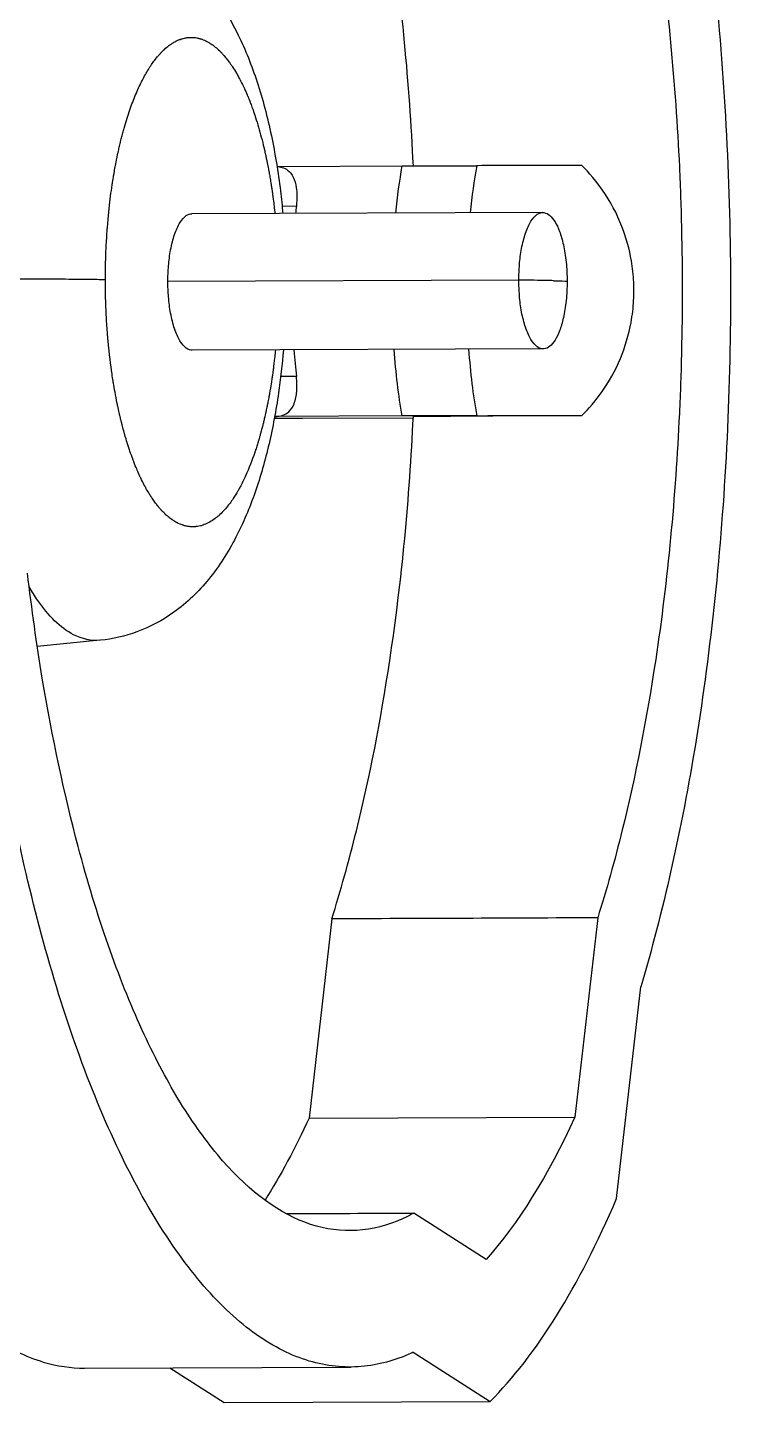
# Model space of a CAD drawing. Header units: millimetres. Extents: x 48717 to 75522, y 76128 to 88842.
# Drawn here: x 58659.5 to 58721.3, y 81033.2 to 81154.1 of the extents above; entities that cross this region are included whole.
import ezdxf

# ---------------------------------------------------------------- set-up
doc = ezdxf.new("R2010")
doc.units = ezdxf.units.MM
doc.layers.add('Top (Plan) View2-DV90-S1B-001a', color=140, linetype='Continuous')

# ---------------------------------------------------------------- blocks, each defined once
blk = doc.blocks.new('*U848')
at = {"layer": 'Top (Plan) View2-DV90-S1B-001a', "color": 0, "linetype": 'ByBlock', "lineweight": -2}
for p, q in [((58681.41, 81141.91), (58692.42, 81141.96)), ((58692.42, 81141.96), (58698.97, 81141.98)), ((58681.86, 81138.44), (58683.11, 81138.43)), ((58704.78, 81137.86), (58673.91, 81137.74)), ((58702.68, 81131.92), (58671.81, 81131.8)), ((58704.82, 81125.86), (58673.96, 81125.74)), ((58683.11, 81123.44), (58681.73, 81123.44)), ((58681.26, 81119.91), (58681.2, 81119.91)), ((58692.42, 81119.96), (58681.26, 81119.91)), ((58698.97, 81119.98), (58692.42, 81119.96)), ((58693.4, 81119.93), (58699.95, 81119.96)), ((58681.18, 81119.78), (58683.65, 81119.76)), ((58683.65, 81119.76), (58693.4, 81119.8)), ((58665.82, 81100.23), (58660.33, 81099.69)), ((58686.22, 81075.72), (58684.23, 81058.2)), ((58709.61, 81075.81), (58707.61, 81058.29)), ((58711.27, 81051.12), (58713.39, 81069.73)), ((58684.23, 81058.2), (58707.61, 81058.29)), ((58699.81, 81045.76), (58693.43, 81049.84)), ((58693.37, 81037.59), (58700.15, 81033.27)), ((58664.48, 81036.2), (58687.87, 81036.29)), ((58671.98, 81036.23), (58676.77, 81033.18)), ((58676.77, 81033.18), (58700.15, 81033.27))]:
    blk.add_line(p, q, dxfattribs=at)
at = {"layer": 'Top (Plan) View2-DV90-S1B-001a', "color": 0, "linetype": 'ByBlock', "lineweight": -2, "extrusion": (0, 0, -1)}
for centre, end_param in [((58695.65, 81091.67), -0.53559), ((58672.27, 81091.58), -0.724344)]:
    blk.add_ellipse(centre, major_axis=(-7.32, -51.66), ratio=0.396308, start_param=-0.925719, end_param=end_param, dxfattribs=at)
at = {"layer": 'Top (Plan) View2-DV90-S1B-001a', "color": 0, "linetype": 'ByBlock', "lineweight": -2}
for points, knots in [([(58713.38, 81192.49), (58713.41, 81192.38), (58713.45, 81192.26), (58714.4, 81188.99), (58715.27, 81185.59), (58716.88, 81178.36), (58717.61, 81174.54), (58718.9, 81166.5), (58719.45, 81162.3), (58720.36, 81153.64), (58720.7, 81149.17), (58721.17, 81140.1), (58721.29, 81135.5), (58721.29, 81126.3), (58721.17, 81121.71), (58720.71, 81112.66), (58720.36, 81108.21), (58719.46, 81099.6), (58718.9, 81095.43), (58717.62, 81087.46), (58716.88, 81083.67), (58715.25, 81076.39), (58714.35, 81072.93), (58713.39, 81069.73)], [-3.843407, -3.843407, -3.843407, -3.843407, -3.832315, -3.832315, -3.537522, -3.537522, -3.242728, -3.242728, -2.947935, -2.947935, -2.653141, -2.653141, -2.358348, -2.358348, -2.063554, -2.063554, -1.768761, -1.768761, -1.473967, -1.473967, -1.179174, -1.179174, -0.873245, -0.873245, -0.873245, -0.873245]), ([(58693.4, 81141.96), (58693.06, 81149.2), (58692.37, 81156.52), (58690.8, 81167.04), (58690.18, 81170.49), (58688.79, 81177.11), (58688.02, 81180.29), (58686.86, 81184.39), (58686.54, 81185.46), (58686.22, 81186.52)], [-3.449261, -3.449261, -3.449261, -3.449261, -2.469944, -2.469944, -1.975955, -1.975955, -1.481966, -1.481966, -1.300824, -1.300824, -1.300824, -1.300824]), ([(58709.6, 81186.61), (58709.93, 81185.56), (58710.24, 81184.48), (58711.4, 81180.38), (58712.17, 81177.2), (58713.56, 81170.58), (58714.18, 81167.13), (58715.76, 81156.55), (58716.45, 81149.16), (58716.88, 81140.03), (58716.94, 81138.21), (58717.06, 81132.79), (58717.06, 81129.24), (58716.94, 81123.82), (58716.88, 81122), (58716.62, 81116.54), (58716.37, 81112.88), (58715.67, 81105.64), (58715.24, 81102.05), (58713.92, 81093.3), (58712.93, 81088.24), (58711.11, 81080.85), (58710.38, 81078.26), (58709.61, 81075.81)], [1.300813, 1.300813, 1.300813, 1.300813, 1.481966, 1.481966, 1.975955, 1.975955, 2.469944, 2.469944, 3.457922, 3.457922, 3.704916, 3.704916, 4.198905, 4.198905, 4.445899, 4.445899, 4.939888, 4.939888, 5.433877, 5.433877, 6.17486, 6.17486, 6.602891, 6.602891, 6.602891, 6.602891]), ([(58665.64, 81163.18), (58666.66, 81163.09), (58667.69, 81162.87), (58669.65, 81162.2), (58670.58, 81161.75), (58672.35, 81160.65), (58673.18, 81159.98), (58674.73, 81158.49), (58675.45, 81157.64), (58676.81, 81155.71), (58677.44, 81154.62), (58678.64, 81152.17), (58679.18, 81150.79), (58680.15, 81147.84), (58680.57, 81146.26), (58681.24, 81143.05), (58681.51, 81141.42), (58681.79, 81139.1), (58681.86, 81138.44), (58681.92, 81137.77)], [0, 0, 0, 0, 3.566279, 3.566279, 7.198581, 7.198581, 11.04089, 11.04089, 15.196704, 15.196704, 19.929265, 19.929265, 25.28392, 25.28392, 30.791446, 30.791446, 35.99241, 35.99241, 38.038199, 38.038199, 38.038199, 38.038199]), ([(58666.32, 81131.94), (58666.32, 81132.33), (58666.32, 81132.91), (58666.34, 81133.59), (58666.35, 81133.93), (58666.35, 81134.1), (58666.36, 81134.19), (58666.36, 81134.24), (58666.36, 81134.26), (58666.36, 81134.26), (58666.36, 81134.31), (58666.37, 81134.52), (58666.4, 81135.1), (58666.41, 81135.33), (58666.44, 81135.74), (58666.44, 81135.89), (58666.46, 81136.12), (58666.47, 81136.24), (58666.48, 81136.39), (58666.49, 81136.47), (58666.49, 81136.5), (58666.49, 81136.52), (58666.49, 81136.53), (58666.49, 81136.54), (58666.57, 81137.51), (58666.66, 81138.34), (58666.79, 81139.4), (58666.83, 81139.73), (58666.9, 81140.17), (58666.92, 81140.31), (58666.95, 81140.51), (58666.96, 81140.61), (58666.98, 81140.72), (58666.99, 81140.77), (58666.99, 81140.8), (58666.99, 81140.81), (58667, 81140.82), (58667, 81140.82), (58667.02, 81140.96), (58667.06, 81141.19), (58667.16, 81141.8), (58667.23, 81142.18), (58667.35, 81142.74), (58667.37, 81142.86), (58667.4, 81143), (58667.41, 81143.01), (58667.41, 81143.04), (58667.41, 81143.05), (58667.42, 81143.08), (58667.43, 81143.15), (58667.49, 81143.38), (58667.53, 81143.57), (58667.58, 81143.78), (58667.6, 81143.89), (58667.63, 81143.99), (58667.64, 81144.03), (58667.64, 81144.05), (58667.65, 81144.08), (58667.69, 81144.24), (58667.76, 81144.54), (58667.84, 81144.82), (58667.92, 81145.11), (58667.96, 81145.24), (58668.07, 81145.64), (58668.15, 81145.9), (58668.39, 81146.66), (58668.55, 81147.13), (58668.89, 81148.02), (58669.06, 81148.43), (58669.41, 81149.2), (58669.59, 81149.55), (58669.94, 81150.19), (58670.12, 81150.49), (58670.49, 81151.05), (58670.68, 81151.3), (58670.93, 81151.61), (58671.01, 81151.7), (58671.1, 81151.8), (58671.15, 81151.85), (58671.17, 81151.88), (58671.19, 81151.89), (58671.19, 81151.9), (58671.21, 81151.92), (58671.25, 81151.96), (58671.33, 81152.04), (58671.36, 81152.07), (58671.41, 81152.12), (58671.44, 81152.15), (58671.47, 81152.18), (58671.49, 81152.19), (58671.5, 81152.2), (58671.5, 81152.21), (58671.66, 81152.35), (58671.79, 81152.46), (58671.96, 81152.58), (58672.01, 81152.62), (58672.08, 81152.67), (58672.11, 81152.69), (58672.15, 81152.72), (58672.16, 81152.73), (58672.17, 81152.73), (58672.18, 81152.73), (58672.18, 81152.73), (58672.18, 81152.74), (58672.23, 81152.77), (58672.31, 81152.82), (58672.48, 81152.91), (58672.55, 81152.95), (58672.67, 81153), (58672.71, 81153.02), (58672.77, 81153.05), (58672.81, 81153.06), (58672.85, 81153.08), (58672.87, 81153.09), (58672.88, 81153.09), (58672.89, 81153.09), (58672.89, 81153.09), (58672.89, 81153.09), (58673.01, 81153.14), (58673.2, 81153.19), (58673.42, 81153.23), (58673.53, 81153.25), (58673.59, 81153.26), (58673.62, 81153.26), (58673.64, 81153.26), (58673.64, 81153.26), (58673.67, 81153.26), (58673.78, 81153.28), (58674.01, 81153.26), (58674.04, 81153.26), (58674.07, 81153.26), (58674.07, 81153.26), (58674.08, 81153.26), (58674.08, 81153.26), (58674.09, 81153.26), (58674.11, 81153.26), (58674.16, 81153.25), (58674.21, 81153.25), (58674.32, 81153.23), (58674.39, 81153.22), (58674.47, 81153.2), (58674.49, 81153.19), (58674.52, 81153.19), (58674.52, 81153.19), (58674.52, 81153.19), (58674.52, 81153.19), (58674.53, 81153.19), (58674.53, 81153.18), (58674.55, 81153.18), (58674.59, 81153.17), (58674.63, 81153.16), (58674.75, 81153.12), (58674.85, 81153.09), (58675.09, 81152.99), (58675.22, 81152.93), (58675.35, 81152.85), (58675.38, 81152.83), (58675.41, 81152.82), (58675.42, 81152.82), (58675.42, 81152.81), (58675.42, 81152.81), (58675.42, 81152.81), (58675.43, 81152.81), (58675.45, 81152.79), (58675.51, 81152.76), (58675.69, 81152.65), (58675.98, 81152.43), (58676.31, 81152.14), (58676.53, 81151.91), (58676.66, 81151.77), (58676.72, 81151.7), (58676.75, 81151.66), (58676.75, 81151.66), (58676.76, 81151.66), (58676.82, 81151.58), (58677.01, 81151.35), (58677.09, 81151.25), (58677.23, 81151.06), (58677.28, 81150.99), (58677.36, 81150.88), (58677.4, 81150.82), (58677.45, 81150.74), (58677.48, 81150.7), (58677.49, 81150.68), (58677.5, 81150.67), (58677.5, 81150.67), (58677.5, 81150.67), (58677.61, 81150.5), (58677.72, 81150.33), (58677.89, 81150.02), (58677.96, 81149.92), (58678.05, 81149.75), (58678.09, 81149.66), (58678.15, 81149.55), (58678.18, 81149.5), (58678.19, 81149.48), (58678.2, 81149.46), (58678.2, 81149.45), (58678.32, 81149.23), (58678.43, 81149), (58678.59, 81148.65), (58678.65, 81148.53), (58678.73, 81148.34), (58678.77, 81148.25), (58678.81, 81148.14), (58678.84, 81148.08), (58678.85, 81148.05), (58678.86, 81148.03), (58678.86, 81148.03), (58678.91, 81147.91), (58678.99, 81147.72), (58679.14, 81147.33), (58679.19, 81147.18), (58679.28, 81146.92), (58679.32, 81146.83), (58679.37, 81146.69), (58679.39, 81146.61), (58679.42, 81146.52), (58679.44, 81146.48), (58679.44, 81146.46), (58679.45, 81146.45), (58679.45, 81146.44), (58679.45, 81146.43), (58679.64, 81145.88), (58679.81, 81145.3), (58680.05, 81144.4), (58680.13, 81144.1), (58680.22, 81143.73), (58680.23, 81143.68), (58680.25, 81143.61), (58680.25, 81143.61), (58680.25, 81143.61), (58680.25, 81143.6), (58680.26, 81143.57), (58680.27, 81143.52), (58680.31, 81143.37), (58680.34, 81143.22), (58680.4, 81142.94), (58680.43, 81142.83), (58680.46, 81142.65), (58680.48, 81142.59), (58680.5, 81142.46), (58680.51, 81142.42), (58680.56, 81142.17), (58680.6, 81141.99), (58680.66, 81141.67), (58680.68, 81141.53), (58680.71, 81141.4), (58680.71, 81141.38), (58680.72, 81141.36), (58680.72, 81141.34), (58680.72, 81141.33), (58680.73, 81141.28), (58680.75, 81141.16), (58680.8, 81140.88), (58680.86, 81140.54), (58680.9, 81140.29), (58680.91, 81140.19), (58680.91, 81140.19), (58680.91, 81140.18), (58680.91, 81140.17), (58680.92, 81140.15), (58680.93, 81140.06), (58680.95, 81139.94), (58680.99, 81139.66), (58681.01, 81139.55), (58681.03, 81139.37), (58681.04, 81139.28), (58681.06, 81139.15), (58681.07, 81139.09), (58681.07, 81139.06), (58681.08, 81139.04), (58681.08, 81139.03), (58681.08, 81139.03), (58681.13, 81138.61), (58681.18, 81138.19), (58681.23, 81137.77)], [0.5000009, 0.5000009, 0.5000009, 0.5000009, 0.5078134, 0.5117197, 0.5136728, 0.5146493, 0.5151376, 0.5155954, 0.5155954, 0.5156259, 0.5156259, 0.5234384, 0.5234384, 0.5273446, 0.5273446, 0.5292978, 0.5292978, 0.5302743, 0.5307626, 0.5310067, 0.5311288, 0.5311898, 0.5311898, 0.5312509, 0.5312509, 0.5468758, 0.5468758, 0.5546883, 0.5546883, 0.5585946, 0.5585946, 0.5605477, 0.5615243, 0.5620125, 0.5622567, 0.5623787, 0.5623787, 0.5625008, 0.5625008, 0.5703133, 0.5703133, 0.5781258, 0.5781258, 0.5800789, 0.5800789, 0.580323, 0.580323, 0.5805672, 0.5805672, 0.5810555, 0.582032, 0.5859383, 0.5859383, 0.5878914, 0.588868, 0.588868, 0.5893562, 0.5893562, 0.5898445, 0.5937508, 0.597657, 0.597657, 0.6015632, 0.6015632, 0.6093757, 0.6093757, 0.6250007, 0.6250007, 0.6406257, 0.6406257, 0.6562506, 0.6562506, 0.6718756, 0.6718756, 0.6875006, 0.6875006, 0.6914068, 0.6933599, 0.6943365, 0.695252, 0.695252, 0.6953131, 0.6953131, 0.6992193, 0.6992193, 0.7011724, 0.7011724, 0.702149, 0.7026373, 0.7028814, 0.7028814, 0.7031256, 0.7031256, 0.710938, 0.710938, 0.7148443, 0.7148443, 0.7167974, 0.717774, 0.7182622, 0.7185064, 0.7186285, 0.7186285, 0.7187505, 0.7187505, 0.726563, 0.726563, 0.7304693, 0.7304693, 0.7324224, 0.7324224, 0.7333989, 0.7338872, 0.7341314, 0.7342534, 0.7343145, 0.7343145, 0.7343755, 0.7343755, 0.742188, 0.7460942, 0.7480473, 0.7490239, 0.7499394, 0.7499394, 0.7500005, 0.7500005, 0.757813, 0.757813, 0.7587895, 0.7587895, 0.7589116, 0.7589116, 0.7590337, 0.7590337, 0.7592778, 0.7597661, 0.7617192, 0.7617192, 0.7656254, 0.7656254, 0.7675786, 0.7675786, 0.7678227, 0.7678227, 0.7678837, 0.7678837, 0.7679448, 0.7680668, 0.7685551, 0.7695317, 0.7695317, 0.7734379, 0.7734379, 0.7812504, 0.7812504, 0.7851566, 0.7851566, 0.7856449, 0.785706, 0.785706, 0.785767, 0.785767, 0.7861332, 0.7871098, 0.7890629, 0.7968754, 0.8046879, 0.8085941, 0.8105472, 0.8124698, 0.8124698, 0.8125003, 0.8125003, 0.8203128, 0.8203128, 0.8242191, 0.8242191, 0.8261722, 0.8261722, 0.8271488, 0.827637, 0.8278812, 0.8280032, 0.8280948, 0.8280948, 0.8281253, 0.8281253, 0.8359378, 0.8359378, 0.839844, 0.839844, 0.8417972, 0.8427737, 0.843262, 0.8435062, 0.8435062, 0.8437503, 0.8437503, 0.8515628, 0.8515628, 0.855469, 0.855469, 0.8574221, 0.8583987, 0.858887, 0.8593142, 0.8593142, 0.8593753, 0.8593753, 0.8671877, 0.8671877, 0.871094, 0.871094, 0.8730471, 0.8730471, 0.8740237, 0.874512, 0.8747561, 0.8748782, 0.8749392, 0.8749392, 0.8750002, 0.8750002, 0.8906252, 0.8906252, 0.8984377, 0.8984377, 0.8999025, 0.8999025, 0.9000246, 0.9000246, 0.9001467, 0.9003908, 0.9023439, 0.9023439, 0.9062502, 0.9062502, 0.9082033, 0.9082033, 0.9091799, 0.9091799, 0.9101564, 0.9101564, 0.9140627, 0.9140627, 0.9179689, 0.9179689, 0.9184572, 0.9187013, 0.9187013, 0.9189455, 0.9189455, 0.919922, 0.9218751, 0.9257814, 0.9281007, 0.9281007, 0.9282228, 0.9282228, 0.9287111, 0.9296876, 0.9296876, 0.9335939, 0.9335939, 0.935547, 0.935547, 0.9365236, 0.9370118, 0.937256, 0.937378, 0.9374696, 0.9374696, 0.9375001, 0.9375001, 0.9476414, 0.9476414, 0.9476414, 0.9476414]), ([(58681.41, 81141.91), (58681.57, 81141.9), (58681.72, 81141.87), (58682.04, 81141.77), (58682.2, 81141.69), (58682.55, 81141.43), (58682.71, 81141.22), (58682.97, 81140.7), (58683.06, 81140.37), (58683.16, 81139.65), (58683.18, 81139.11), (58683.11, 81138.43)], [0.015583, 0.015583, 0.015583, 0.015583, 0.0668671, 0.0668671, 0.1294366, 0.1294366, 0.2230373, 0.2230373, 0.3358807, 0.3358807, 0.469553, 0.469553, 0.469553, 0.469553]), ([(58708.21, 81141.99), (58706.44, 81141.99), (58704.83, 81141.99), (58701.6, 81141.99), (58700.09, 81141.99), (58698.97, 81141.98)], [-0.6264189, -0.6264189, -0.6264189, -0.6264189, -0.3589308, -0.3589308, 0, 0, 0, 0]), ([(58708.21, 81119.99), (58708.48, 81120.25), (58709.18, 81120.94), (58710.61, 81122.95), (58711.17, 81123.96), (58712.03, 81126.04), (58712.34, 81127.11), (58712.66, 81128.83), (58712.74, 81129.47), (58712.8, 81130.66), (58712.81, 81131.19), (58712.75, 81132.36), (58712.68, 81132.99), (58712.4, 81134.64), (58712.12, 81135.65), (58711.3, 81137.76), (58710.73, 81138.84), (58709.24, 81140.99), (58708.49, 81141.71), (58708.21, 81141.99)], [0.0000306, 0.0000306, 0.0000306, 0.0000306, 0.113944, 0.113944, 0.2126323, 0.2126323, 0.3072869, 0.3072869, 0.3626238, 0.3626238, 0.4086978, 0.4086978, 0.4625818, 0.4625818, 0.5520161, 0.5520161, 0.6564547, 0.6564547, 0.7774575, 0.7774575, 0.7774575, 0.7774575]), ([(58671.81, 81131.8), (58671.81, 81132.24), (58671.83, 81132.69), (58671.91, 81133.63), (58671.97, 81134.12), (58672.14, 81135.06), (58672.26, 81135.51), (58672.53, 81136.32), (58672.69, 81136.68), (58673.05, 81137.25), (58673.24, 81137.46), (58673.59, 81137.69), (58673.75, 81137.74), (58673.91, 81137.74)], [0, 0, 0, 0, 0.0666173, 0.0666173, 0.1332347, 0.1332347, 0.199852, 0.199852, 0.2664694, 0.2664694, 0.3330867, 0.3330867, 0.3875079, 0.3875079, 0.3875079, 0.3875079]), ([(58666.32, 81131.94), (58665.92, 81131.95), (58665.31, 81131.96), (58664.49, 81131.97), (58664.08, 81131.98), (58663.61, 81131.98), (58663.1, 81131.98), (58662.34, 81131.99), (58661.48, 81131.99), (58660.58, 81132), (58659.68, 81132), (58658.73, 81132), (58657.8, 81132), (58656.74, 81132.01), (58655.71, 81132), (58654.77, 81132)], [0.0001055, 0.0001055, 0.0001055, 0.0001055, 0.25, 0.25, 0.25, 0.375, 0.375, 0.375, 0.5625, 0.5625, 0.5625, 0.75, 0.75, 0.75, 0.9612419, 0.9612419, 0.9612419, 0.9612419]), ([(58681.27, 81125.77), (58681.25, 81125.55), (58681.23, 81125.36), (58681.21, 81125.18), (58681.16, 81124.69), (58681.11, 81124.36), (58681.09, 81124.17), (58681.09, 81124.15), (58681.09, 81124.14), (58681.08, 81124.12), (58681.08, 81124.11), (58681.08, 81124.1), (58681.08, 81124.1), (58681.08, 81124.09), (58681.08, 81124.09), (58681.08, 81124.09), (58681.08, 81124.09), (58681.08, 81124.08), (58681.08, 81124.08), (58681.08, 81124.08), (58681.08, 81124.08), (58681.08, 81124.08), (58681.08, 81124.08), (58681.08, 81124.08), (58681.08, 81124.08), (58681.08, 81124.08), (58681.08, 81124.08), (58681.08, 81124.08), (58681.08, 81124.07), (58681.07, 81124.03), (58681.07, 81124.01), (58681.06, 81123.96), (58681.06, 81123.92), (58681.05, 81123.88), (58681.02, 81123.67), (58681, 81123.52), (58680.99, 81123.43), (58680.98, 81123.38), (58680.98, 81123.35), (58680.98, 81123.34), (58680.98, 81123.34), (58680.98, 81123.34), (58680.97, 81123.33), (58680.97, 81123.32), (58680.97, 81123.32), (58680.97, 81123.31), (58680.97, 81123.29), (58680.97, 81123.28), (58680.96, 81123.26), (58680.94, 81123.06), (58680.87, 81122.62), (58680.75, 81121.94), (58680.75, 81121.93), (58680.74, 81121.91), (58680.74, 81121.89), (58680.74, 81121.88), (58680.74, 81121.88), (58680.74, 81121.87), (58680.74, 81121.87), (58680.74, 81121.86), (58680.73, 81121.86), (58680.73, 81121.84), (58680.73, 81121.82), (58680.72, 81121.8), (58680.72, 81121.77), (58680.71, 81121.73), (58680.71, 81121.7), (58680.7, 81121.69), (58680.7, 81121.69), (58680.7, 81121.68), (58680.67, 81121.52), (58680.64, 81121.37), (58680.61, 81121.21), (58680.6, 81121.17), (58680.6, 81121.12), (58680.59, 81121.08), (58680.57, 81120.97), (58680.54, 81120.85), (58680.52, 81120.74), (58680.5, 81120.66), (58680.49, 81120.58), (58680.47, 81120.51), (58680.46, 81120.47), (58680.45, 81120.43), (58680.45, 81120.39), (58680.44, 81120.35), (58680.43, 81120.32), (58680.42, 81120.28), (58680.42, 81120.27), (58680.42, 81120.27), (58680.42, 81120.26), (58680.4, 81120.17), (58680.36, 81119.99), (58680.29, 81119.7), (58680.28, 81119.65), (58680.26, 81119.59), (58680.25, 81119.54), (58680.24, 81119.51), (58680.24, 81119.48), (58680.23, 81119.45), (58680.23, 81119.43), (58680.22, 81119.42), (58680.22, 81119.4), (58680.22, 81119.39), (58680.21, 81119.39), (58680.21, 81119.38), (58680.21, 81119.38), (58680.21, 81119.37), (58680.21, 81119.37), (58680.21, 81119.36), (58680.21, 81119.36), (58680.21, 81119.36), (58680.18, 81119.25), (58680.16, 81119.15), (58680.13, 81119.06), (58680.13, 81119.05), (58680.13, 81119.05), (58680.13, 81119.05), (58680.11, 81118.99), (58680.1, 81118.93), (58680.08, 81118.87), (58680.06, 81118.8), (58680.05, 81118.73), (58680.03, 81118.66), (58680.02, 81118.62), (58680.01, 81118.59), (58680, 81118.56), (58680, 81118.54), (58679.99, 81118.52), (58679.99, 81118.51), (58679.98, 81118.5), (58679.98, 81118.49), (58679.98, 81118.48), (58679.98, 81118.48), (58679.98, 81118.47), (58679.98, 81118.47), (58679.97, 81118.46), (58679.97, 81118.46), (58679.97, 81118.46), (58679.97, 81118.45), (58679.96, 81118.41), (58679.94, 81118.34), (58679.91, 81118.23), (58679.86, 81118.04), (58679.78, 81117.78), (58679.77, 81117.75), (58679.76, 81117.72), (58679.75, 81117.69), (58679.75, 81117.67), (58679.74, 81117.66), (58679.74, 81117.64), (58679.74, 81117.63), (58679.73, 81117.63), (58679.73, 81117.62), (58679.73, 81117.61), (58679.73, 81117.61), (58679.73, 81117.61), (58679.73, 81117.6), (58679.72, 81117.59), (58679.72, 81117.59), (58679.68, 81117.46), (58679.64, 81117.33), (58679.6, 81117.19), (58679.58, 81117.12), (58679.55, 81117.05), (58679.53, 81116.98), (58679.52, 81116.94), (58679.5, 81116.9), (58679.49, 81116.87), (58679.49, 81116.85), (58679.48, 81116.83), (58679.47, 81116.81), (58679.47, 81116.8), (58679.47, 81116.79), (58679.46, 81116.78), (58679.46, 81116.77), (58679.46, 81116.76), (58679.45, 81116.76), (58679.21, 81116.05), (58678.95, 81115.36), (58678.65, 81114.71), (58678.51, 81114.41), (58678.37, 81114.11), (58678.22, 81113.82), (58678.16, 81113.71), (58678.1, 81113.6), (58678.04, 81113.49), (58678.03, 81113.48), (58678.02, 81113.47), (58678.02, 81113.45), (58678.01, 81113.45), (58678.01, 81113.44), (58678, 81113.43), (58678, 81113.42), (58677.99, 81113.41), (58677.99, 81113.4), (58677.97, 81113.37), (58677.95, 81113.34), (58677.93, 81113.31), (58677.89, 81113.24), (58677.86, 81113.18), (58677.82, 81113.12), (58677.57, 81112.71), (58677.37, 81112.43), (58677.22, 81112.22), (58677.19, 81112.2), (58677.17, 81112.17), (58677.15, 81112.14), (58677.05, 81112.01), (58676.92, 81111.85), (58676.76, 81111.67), (58676.65, 81111.55), (58676.53, 81111.43), (58676.39, 81111.3), (58676.37, 81111.28), (58676.35, 81111.26), (58676.33, 81111.24), (58676.33, 81111.24), (58676.32, 81111.23), (58676.32, 81111.23), (58676.32, 81111.23), (58676.32, 81111.23), (58676.31, 81111.22), (58676.31, 81111.22), (58676.31, 81111.22), (58676.3, 81111.21), (58676.29, 81111.21), (58676.28, 81111.2), (58676.28, 81111.19), (58676.24, 81111.16), (58676.21, 81111.13), (58676.18, 81111.11), (58676.11, 81111.05), (58676.04, 81111), (58675.98, 81110.95), (58675.65, 81110.7), (58675.32, 81110.51), (58675, 81110.4), (58674.94, 81110.37), (58674.87, 81110.35), (58674.81, 81110.33), (58674.76, 81110.32), (58674.72, 81110.3), (58674.67, 81110.29), (58674.67, 81110.29), (58674.67, 81110.29), (58674.67, 81110.29), (58674.58, 81110.27), (58674.5, 81110.25), (58674.41, 81110.24), (58674.38, 81110.24), (58674.34, 81110.23), (58674.3, 81110.23), (58674.3, 81110.23), (58674.3, 81110.23), (58674.3, 81110.23), (58674.3, 81110.23), (58674.3, 81110.23), (58674.3, 81110.23), (58674.3, 81110.23), (58674.3, 81110.23), (58674.29, 81110.23), (58674.29, 81110.23), (58674.28, 81110.23), (58674.27, 81110.22), (58674.22, 81110.22), (58674.13, 81110.21), (58673.98, 81110.21), (58673.98, 81110.21), (58673.98, 81110.21), (58673.97, 81110.21), (58673.97, 81110.21), (58673.97, 81110.21), (58673.96, 81110.21), (58673.96, 81110.21), (58673.95, 81110.21), (58673.95, 81110.21), (58673.94, 81110.21), (58673.93, 81110.21), (58673.92, 81110.21), (58673.92, 81110.21), (58673.92, 81110.21), (58673.92, 81110.21), (58673.88, 81110.21), (58673.85, 81110.22), (58673.81, 81110.22), (58673.78, 81110.22), (58673.75, 81110.22), (58673.72, 81110.23), (58673.71, 81110.23), (58673.69, 81110.23), (58673.68, 81110.23), (58673.67, 81110.23), (58673.67, 81110.23), (58673.66, 81110.23), (58673.66, 81110.23), (58673.66, 81110.23), (58673.65, 81110.23), (58673.65, 81110.23), (58673.65, 81110.23), (58673.65, 81110.23), (58673.65, 81110.23), (58673.64, 81110.23), (58673.64, 81110.24), (58673.54, 81110.25), (58673.43, 81110.27), (58673.33, 81110.3), (58673.31, 81110.3), (58673.29, 81110.31), (58673.27, 81110.31), (58673.23, 81110.32), (58673.2, 81110.33), (58673.17, 81110.34), (58673.16, 81110.34), (58673.15, 81110.35), (58673.14, 81110.35), (58673.14, 81110.35), (58673.14, 81110.35), (58673.14, 81110.35), (58673.14, 81110.35), (58673.14, 81110.35), (58673.14, 81110.35), (58673.13, 81110.35), (58673.13, 81110.36), (58673.12, 81110.36), (58673.06, 81110.38), (58672.94, 81110.42), (58672.75, 81110.5), (58672.74, 81110.51), (58672.72, 81110.52), (58672.7, 81110.53), (58672.69, 81110.53), (58672.69, 81110.54), (58672.68, 81110.54), (58672.67, 81110.54), (58672.67, 81110.55), (58672.66, 81110.55), (58672.66, 81110.55), (58672.66, 81110.55), (58672.65, 81110.55), (58672.65, 81110.55), (58672.65, 81110.56), (58672.65, 81110.56), (58672.64, 81110.56), (58672.63, 81110.57), (58672.62, 81110.57), (58672.58, 81110.59), (58672.55, 81110.61), (58672.52, 81110.63), (58672.45, 81110.66), (58672.39, 81110.7), (58672.33, 81110.73), (58672.31, 81110.75), (58672.28, 81110.77), (58672.25, 81110.79), (58672.24, 81110.79), (58672.23, 81110.8), (58672.22, 81110.81), (58672.21, 81110.82), (58672.21, 81110.82), (58672.2, 81110.82), (58672.2, 81110.83), (58672.19, 81110.83), (58672.19, 81110.83), (58672.19, 81110.83), (58672.19, 81110.83), (58672.19, 81110.83), (58672.19, 81110.83), (58672.19, 81110.83), (58672.18, 81110.84), (58672.17, 81110.84), (58672.16, 81110.85), (58672.15, 81110.86), (58672.04, 81110.94), (58671.94, 81111.02), (58671.84, 81111.1), (58671.81, 81111.12), (58671.78, 81111.15), (58671.76, 81111.17), (58671.75, 81111.17), (58671.74, 81111.18), (58671.74, 81111.19), (58671.74, 81111.19), (58671.73, 81111.19), (58671.73, 81111.19), (58671.73, 81111.19), (58671.73, 81111.2), (58671.72, 81111.2), (58671.72, 81111.2), (58671.72, 81111.2), (58671.71, 81111.21), (58671.71, 81111.21), (58671.71, 81111.21), (58671.71, 81111.21), (58671.69, 81111.23), (58671.66, 81111.25), (58671.64, 81111.27), (58671.48, 81111.42), (58671.38, 81111.53), (58671.32, 81111.59), (58671.31, 81111.59), (58671.31, 81111.6), (58671.3, 81111.61), (58671.3, 81111.61), (58671.3, 81111.61), (58671.3, 81111.61), (58671.3, 81111.61), (58671.29, 81111.62), (58671.29, 81111.62), (58671.28, 81111.63), (58671.28, 81111.63), (58671.27, 81111.64), (58671.24, 81111.67), (58671.22, 81111.7), (58671.19, 81111.73), (58671.14, 81111.79), (58671.09, 81111.85), (58671.04, 81111.91), (58671.03, 81111.92), (58671.02, 81111.93), (58671.01, 81111.93), (58671, 81111.96), (58670.98, 81111.98), (58670.96, 81112), (58670.95, 81112.02), (58670.94, 81112.03), (58670.92, 81112.05), (58670.91, 81112.06), (58670.9, 81112.08), (58670.89, 81112.09), (58670.88, 81112.1), (58670.88, 81112.1), (58670.88, 81112.1), (58670.84, 81112.15), (58670.68, 81112.34), (58670.43, 81112.72), (58670.42, 81112.73), (58670.42, 81112.73), (58670.42, 81112.73), (58670.4, 81112.76), (58670.39, 81112.78), (58670.37, 81112.81), (58670.36, 81112.83), (58670.35, 81112.84), (58670.34, 81112.86), (58670.33, 81112.86), (58670.33, 81112.87), (58670.32, 81112.88), (58670.32, 81112.88), (58670.32, 81112.89), (58670.32, 81112.89), (58670.31, 81112.9), (58670.31, 81112.9), (58670.31, 81112.9), (58670.31, 81112.91), (58670.31, 81112.91), (58670.3, 81112.91), (58670.25, 81112.99), (58670.19, 81113.08), (58670.13, 81113.2), (58670.05, 81113.31), (58669.97, 81113.45), (58669.88, 81113.62), (58669.87, 81113.64), (58669.86, 81113.65), (58669.86, 81113.67), (58669.84, 81113.69), (58669.83, 81113.72), (58669.81, 81113.74), (58669.81, 81113.76), (58669.8, 81113.77), (58669.79, 81113.78), (58669.79, 81113.79), (58669.78, 81113.8), (58669.78, 81113.81), (58669.78, 81113.81), (58669.77, 81113.82), (58669.77, 81113.83), (58669.64, 81114.07), (58669.52, 81114.3), (58669.42, 81114.53), (58669.4, 81114.57), (58669.38, 81114.61), (58669.36, 81114.65), (58669.34, 81114.7), (58669.32, 81114.74), (58669.3, 81114.78), (58669.29, 81114.8), (58669.28, 81114.83), (58669.27, 81114.85), (58669.26, 81114.86), (58669.26, 81114.87), (58669.25, 81114.88), (58669.25, 81114.88), (58669.25, 81114.89), (58669.25, 81114.9), (58669.25, 81114.9), (58669.24, 81114.9), (58669.24, 81114.9), (58669.24, 81114.91), (58669.24, 81114.91), (58669.24, 81114.91), (58669.16, 81115.1), (58669.01, 81115.42), (58668.81, 81115.94), (58668.81, 81115.94), (58668.81, 81115.95), (58668.81, 81115.95), (58668.8, 81115.98), (58668.78, 81116.02), (58668.77, 81116.06), (58668.76, 81116.08), (58668.75, 81116.1), (58668.75, 81116.12), (58668.74, 81116.13), (58668.74, 81116.14), (58668.73, 81116.15), (58668.73, 81116.15), (58668.73, 81116.16), (58668.73, 81116.16), (58668.73, 81116.16), (58668.73, 81116.17), (58668.73, 81116.17), (58668.73, 81116.17), (58668.72, 81116.18), (58668.72, 81116.18), (58668.64, 81116.4), (58668.56, 81116.64), (58668.47, 81116.88), (58668.43, 81117), (58668.39, 81117.12), (58668.35, 81117.25), (58668.33, 81117.31), (58668.31, 81117.37), (58668.29, 81117.43), (58668.29, 81117.44), (58668.29, 81117.44), (58668.29, 81117.45), (58668.28, 81117.47), (58668.27, 81117.5), (58668.26, 81117.53), (58668.25, 81117.55), (58668.25, 81117.56), (58668.24, 81117.58), (58668.24, 81117.59), (58668.24, 81117.6), (58668.23, 81117.62), (58668.23, 81117.63), (58668.23, 81117.63), (58668.23, 81117.63), (58668.22, 81117.67), (58668.16, 81117.84), (58668.07, 81118.15), (58668.06, 81118.18), (58668.05, 81118.21), (58668.04, 81118.24), (58668.04, 81118.27), (58668.03, 81118.3), (58668.02, 81118.33), (58668.02, 81118.34), (58668.01, 81118.36), (58668.01, 81118.37), (58668.01, 81118.38), (58668, 81118.39), (58668, 81118.39), (58668, 81118.4), (58668, 81118.4), (58668, 81118.41), (58668, 81118.41), (58668, 81118.41), (58668, 81118.42), (58667.99, 81118.45), (58667.98, 81118.47), (58667.97, 81118.5), (58667.91, 81118.71), (58667.86, 81118.9), (58667.82, 81119.07), (58667.81, 81119.1), (58667.8, 81119.14), (58667.79, 81119.17), (58667.79, 81119.18), (58667.79, 81119.2), (58667.78, 81119.21), (58667.78, 81119.22), (58667.78, 81119.22), (58667.78, 81119.23), (58667.77, 81119.24), (58667.77, 81119.24), (58667.77, 81119.25), (58667.76, 81119.31), (58667.74, 81119.36), (58667.73, 81119.42), (58667.71, 81119.51), (58667.68, 81119.6), (58667.66, 81119.69), (58667.64, 81119.76), (58667.63, 81119.84), (58667.61, 81119.91), (58667.6, 81119.95), (58667.59, 81119.98), (58667.58, 81120.02), (58667.57, 81120.06), (58667.57, 81120.09), (58667.56, 81120.13), (58667.55, 81120.15), (58667.55, 81120.15), (58667.55, 81120.16), (58667.53, 81120.27), (58667.48, 81120.46), (58667.43, 81120.73), (58667.41, 81120.78), (58667.4, 81120.83), (58667.39, 81120.88), (58667.39, 81120.91), (58667.38, 81120.94), (58667.37, 81120.97), (58667.37, 81120.98), (58667.37, 81121), (58667.37, 81121.01), (58667.36, 81121.02), (58667.36, 81121.03), (58667.36, 81121.03), (58667.36, 81121.04), (58667.36, 81121.05), (58667.36, 81121.06), (58667.21, 81121.79), (58667.1, 81122.39), (58667.03, 81122.84), (58667.02, 81122.9), (58667.01, 81122.96), (58667, 81123.02), (58666.97, 81123.21), (58666.93, 81123.43), (58666.9, 81123.68), (58666.79, 81124.41), (58666.66, 81125.38), (58666.55, 81126.6), (58666.54, 81126.72), (58666.53, 81126.84), (58666.52, 81126.96), (58666.52, 81127.02), (58666.51, 81127.08), (58666.51, 81127.14), (58666.5, 81127.17), (58666.5, 81127.21), (58666.5, 81127.24), (58666.5, 81127.25), (58666.5, 81127.27), (58666.5, 81127.28), (58666.5, 81127.29), (58666.5, 81127.3), (58666.49, 81127.31), (58666.49, 81127.31), (58666.49, 81127.32), (58666.49, 81127.33), (58666.45, 81127.83), (58666.42, 81128.34), (58666.4, 81128.85), (58666.34, 81129.87), (58666.32, 81130.9), (58666.32, 81131.94)], [0.0480348, 0.0480348, 0.0480348, 0.0480348, 0.0513458, 0.0513458, 0.0513458, 0.060547, 0.060547, 0.060547, 0.0615236, 0.0615236, 0.0615236, 0.0620118, 0.0620118, 0.0620118, 0.062256, 0.062256, 0.062256, 0.0623706, 0.0623706, 0.0623706, 0.062428, 0.062428, 0.062428, 0.0624567, 0.0624567, 0.0624567, 0.0624853, 0.0624853, 0.0624853, 0.062788, 0.062788, 0.062788, 0.0633459, 0.0633459, 0.0633459, 0.0664064, 0.0664064, 0.0664064, 0.0683595, 0.0683595, 0.0683595, 0.0688478, 0.0688478, 0.0688478, 0.0693361, 0.0693361, 0.0693361, 0.0703126, 0.0703126, 0.0703126, 0.0800783, 0.0800783, 0.0800783, 0.0803224, 0.0803224, 0.0803224, 0.0804445, 0.0804445, 0.0804445, 0.0805666, 0.0805666, 0.0805666, 0.0810548, 0.0810548, 0.0810548, 0.0819047, 0.0819047, 0.0819047, 0.0820314, 0.0820314, 0.0820314, 0.0859377, 0.0859377, 0.0859377, 0.0869958, 0.0869958, 0.0869958, 0.0898439, 0.0898439, 0.0898439, 0.091797, 0.091797, 0.091797, 0.0927736, 0.0927736, 0.0927736, 0.0936891, 0.0936891, 0.0936891, 0.0940592, 0.0940592, 0.0940592, 0.0996096, 0.0996096, 0.0996096, 0.1005861, 0.1005861, 0.1005861, 0.1010744, 0.1010744, 0.1010744, 0.1013185, 0.1013185, 0.1013185, 0.1014406, 0.1014406, 0.1014406, 0.1015017, 0.1015017, 0.1015017, 0.1015627, 0.1015627, 0.1015627, 0.1039283, 0.1039283, 0.1039283, 0.1039964, 0.1039964, 0.1039964, 0.1054689, 0.1054689, 0.1054689, 0.1074221, 0.1074221, 0.1074221, 0.1083986, 0.1083986, 0.1083986, 0.1088869, 0.1088869, 0.1088869, 0.1091311, 0.1091311, 0.1091311, 0.1093142, 0.1093142, 0.1093142, 0.1094844, 0.1094844, 0.1094844, 0.112038, 0.112038, 0.112038, 0.1162112, 0.1162112, 0.1162112, 0.1166994, 0.1166994, 0.1166994, 0.1169436, 0.1169436, 0.1169436, 0.1170656, 0.1170656, 0.1170656, 0.1171267, 0.1171267, 0.1171267, 0.1171877, 0.1171877, 0.1171877, 0.121094, 0.121094, 0.121094, 0.1230471, 0.1230471, 0.1230471, 0.1240237, 0.1240237, 0.1240237, 0.124512, 0.124512, 0.124512, 0.1247561, 0.1247561, 0.1247561, 0.1250002, 0.1250002, 0.1250002, 0.1462859, 0.1462859, 0.1462859, 0.1562503, 0.1562503, 0.1562503, 0.1601565, 0.1601565, 0.1601565, 0.1606448, 0.1606448, 0.1606448, 0.160889, 0.160889, 0.160889, 0.1611331, 0.1611331, 0.1611331, 0.1621097, 0.1621097, 0.1621097, 0.1640628, 0.1640628, 0.1640628, 0.1777347, 0.1777347, 0.1777347, 0.1796878, 0.1796878, 0.1796878, 0.1891039, 0.1891039, 0.1891039, 0.1953129, 0.1953129, 0.1953129, 0.1962894, 0.1962894, 0.1962894, 0.1964115, 0.1964115, 0.1964115, 0.1965336, 0.1965336, 0.1965336, 0.1967777, 0.1967777, 0.1967777, 0.197266, 0.197266, 0.197266, 0.1992191, 0.1992191, 0.1992191, 0.2031254, 0.2031254, 0.2031254, 0.2226567, 0.2226567, 0.2226567, 0.2265629, 0.2265629, 0.2265629, 0.2291689, 0.2291689, 0.2291689, 0.2293016, 0.2293016, 0.2293016, 0.2343754, 0.2343754, 0.2343754, 0.2365727, 0.2365727, 0.2365727, 0.2366948, 0.2366948, 0.2366948, 0.2368168, 0.2368168, 0.2368168, 0.2373051, 0.2373051, 0.2373051, 0.2382817, 0.2382817, 0.2382817, 0.2431645, 0.2431645, 0.2431645, 0.2432866, 0.2432866, 0.2432866, 0.2434087, 0.2434087, 0.2434087, 0.2436528, 0.2436528, 0.2436528, 0.2441411, 0.2441411, 0.2441411, 0.2442112, 0.2442112, 0.2442112, 0.2460942, 0.2460942, 0.2460942, 0.2480473, 0.2480473, 0.2480473, 0.2490239, 0.2490239, 0.2490239, 0.2495122, 0.2495122, 0.2495122, 0.2497563, 0.2497563, 0.2497563, 0.2498784, 0.2498784, 0.2498784, 0.2500005, 0.2500005, 0.2500005, 0.2565041, 0.2565041, 0.2565041, 0.257813, 0.257813, 0.257813, 0.2597661, 0.2597661, 0.2597661, 0.2603765, 0.2603765, 0.2603765, 0.2605596, 0.2605596, 0.2605596, 0.2607427, 0.2607427, 0.2607427, 0.2617192, 0.2617192, 0.2617192, 0.2695318, 0.2695318, 0.2695318, 0.2702163, 0.2702163, 0.2702163, 0.2705083, 0.2705083, 0.2705083, 0.2707525, 0.2707525, 0.2707525, 0.2708377, 0.2708377, 0.2708377, 0.2709966, 0.2709966, 0.2709966, 0.2714849, 0.2714849, 0.2714849, 0.273438, 0.273438, 0.273438, 0.2773443, 0.2773443, 0.2773443, 0.2792974, 0.2792974, 0.2792974, 0.280274, 0.280274, 0.280274, 0.2807622, 0.2807622, 0.2807622, 0.2810064, 0.2810064, 0.2810064, 0.2811285, 0.2811285, 0.2811285, 0.2812505, 0.2812505, 0.2812505, 0.2820907, 0.2820907, 0.2820907, 0.289063, 0.289063, 0.289063, 0.2910162, 0.2910162, 0.2910162, 0.2915044, 0.2915044, 0.2915044, 0.2916265, 0.2916265, 0.2916265, 0.2917486, 0.2917486, 0.2917486, 0.2918905, 0.2918905, 0.2918905, 0.2919927, 0.2919927, 0.2919927, 0.2929693, 0.2929693, 0.2929693, 0.3007818, 0.3007818, 0.3007818, 0.3017584, 0.3017584, 0.3017584, 0.3020025, 0.3020025, 0.3020025, 0.3022467, 0.3022467, 0.3022467, 0.3027349, 0.3027349, 0.3027349, 0.3046881, 0.3046881, 0.3046881, 0.3085943, 0.3085943, 0.3085943, 0.3091634, 0.3091634, 0.3091634, 0.3105475, 0.3105475, 0.3105475, 0.311524, 0.311524, 0.311524, 0.3124395, 0.3124395, 0.3124395, 0.3126541, 0.3126541, 0.3126541, 0.3261725, 0.3261725, 0.3261725, 0.3262513, 0.3262513, 0.3262513, 0.327149, 0.327149, 0.327149, 0.3276373, 0.3276373, 0.3276373, 0.3278815, 0.3278815, 0.3278815, 0.3280035, 0.3280035, 0.3280035, 0.3280951, 0.3280951, 0.3280951, 0.3282989, 0.3282989, 0.3282989, 0.3346155, 0.3346155, 0.3346155, 0.3411774, 0.3411774, 0.3411774, 0.3417975, 0.3417975, 0.3417975, 0.3427741, 0.3427741, 0.3427741, 0.3432624, 0.3432624, 0.3432624, 0.3435065, 0.3435065, 0.3435065, 0.3437506, 0.3437506, 0.3437506, 0.353712, 0.353712, 0.353712, 0.3554694, 0.3554694, 0.3554694, 0.3574225, 0.3574225, 0.3574225, 0.3583991, 0.3583991, 0.3583991, 0.3588618, 0.3588618, 0.3588618, 0.3591315, 0.3591315, 0.3591315, 0.3592536, 0.3592536, 0.3592536, 0.3593757, 0.3593757, 0.3593757, 0.3730476, 0.3730476, 0.3730476, 0.373111, 0.373111, 0.373111, 0.3740241, 0.3740241, 0.3740241, 0.3745124, 0.3745124, 0.3745124, 0.3747566, 0.3747566, 0.3747566, 0.3748786, 0.3748786, 0.3748786, 0.3749397, 0.3749397, 0.3749397, 0.3750007, 0.3750007, 0.3750007, 0.3828132, 0.3828132, 0.3828132, 0.3867195, 0.3867195, 0.3867195, 0.3886726, 0.3886726, 0.3886726, 0.3887956, 0.3887956, 0.3887956, 0.3896492, 0.3896492, 0.3896492, 0.3901374, 0.3901374, 0.3901374, 0.3905647, 0.3905647, 0.3905647, 0.3907616, 0.3907616, 0.3907616, 0.3968672, 0.3968672, 0.3968672, 0.3974617, 0.3974617, 0.3974617, 0.39795, 0.39795, 0.39795, 0.3981941, 0.3981941, 0.3981941, 0.3983162, 0.3983162, 0.3983162, 0.3983772, 0.3983772, 0.3983772, 0.3984382, 0.3984382, 0.3984382, 0.3991136, 0.3991136, 0.3991136, 0.4042976, 0.4042976, 0.4042976, 0.4052742, 0.4052742, 0.4052742, 0.4057625, 0.4057625, 0.4057625, 0.4060066, 0.4060066, 0.4060066, 0.4062508, 0.4062508, 0.4062508, 0.4077442, 0.4077442, 0.4077442, 0.410157, 0.410157, 0.410157, 0.4121101, 0.4121101, 0.4121101, 0.4130867, 0.4130867, 0.4130867, 0.4140022, 0.4140022, 0.4140022, 0.4144897, 0.4144897, 0.4144897, 0.4199227, 0.4199227, 0.4199227, 0.4208992, 0.4208992, 0.4208992, 0.4213875, 0.4213875, 0.4213875, 0.4216316, 0.4216316, 0.4216316, 0.4217537, 0.4217537, 0.4217537, 0.4218758, 0.4218758, 0.4218758, 0.4355477, 0.4355477, 0.4355477, 0.4374906, 0.4374906, 0.4374906, 0.4443143, 0.4443143, 0.4443143, 0.4648446, 0.4648446, 0.4648446, 0.4667977, 0.4667977, 0.4667977, 0.4677743, 0.4677743, 0.4677743, 0.4682626, 0.4682626, 0.4682626, 0.4685067, 0.4685067, 0.4685067, 0.4686288, 0.4686288, 0.4686288, 0.4687509, 0.4687509, 0.4687509, 0.4791641, 0.4791641, 0.4791641, 0.5000009, 0.5000009, 0.5000009, 0.5000009]), ([(58673.96, 81125.74), (58673.79, 81125.74), (58673.61, 81125.8), (58673.24, 81126.06), (58673.05, 81126.28), (58672.7, 81126.87), (58672.53, 81127.23), (58672.26, 81128.06), (58672.14, 81128.52), (58671.97, 81129.47), (58671.91, 81129.96), (58671.83, 81130.9), (58671.81, 81131.35), (58671.81, 81131.8)], [1.2060808, 1.2060808, 1.2060808, 1.2060808, 1.2657294, 1.2657294, 1.3323468, 1.3323468, 1.3989641, 1.3989641, 1.4655815, 1.4655815, 1.5321988, 1.5321988, 1.5988161, 1.5988161, 1.5988161, 1.5988161]), ([(58705.73, 81131.86), (58705.55, 81131.87), (58704.76, 81131.89), (58703.65, 81131.9), (58702.68, 81131.92)], [0, 0, 0, 0, 0.25, 1, 1, 1, 1]), ([(58705.73, 81131.86), (58705.91, 81131.86), (58706.56, 81131.84), (58706.88, 81131.82), (58706.92, 81131.8)], [0, 0, 0, 0, 0.25, 1, 1, 1, 1]), ([(58681.97, 81125.77), (58681.86, 81124.49), (58681.72, 81123.22), (58681.32, 81120.45), (58681.04, 81118.96), (58680.36, 81116.04), (58679.96, 81114.62), (58679, 81111.87), (58678.44, 81110.54), (58677.11, 81107.97), (58676.32, 81106.73), (58674.52, 81104.52), (58673.5, 81103.53), (58671.35, 81101.99), (58670.26, 81101.4), (58668.06, 81100.59), (58666.96, 81100.34), (58665.88, 81100.23)], [5.770902, 5.770902, 5.770902, 5.770902, 9.703157, 9.703157, 14.59537, 14.59537, 19.661697, 19.661697, 24.922901, 24.922901, 30.455205, 30.455205, 35.641284, 35.641284, 40.014963, 40.014963, 43.805773, 43.805773, 43.805773, 43.805773]), ([(58681.26, 81119.91), (58681.5, 81119.91), (58681.73, 81119.95), (58682.12, 81120.1), (58682.29, 81120.2), (58682.64, 81120.52), (58682.8, 81120.76), (58683.05, 81121.39), (58683.11, 81121.78), (58683.18, 81122.53), (58683.16, 81122.98), (58683.11, 81123.44)], [-0.4371509, -0.4371509, -0.4371509, -0.4371509, -0.3787489, -0.3787489, -0.3244141, -0.3244141, -0.247307, -0.247307, -0.1414224, -0.1414224, 0, 0, 0, 0]), ([(58686.22, 81075.72), (58687, 81078.17), (58687.72, 81080.76), (58689.55, 81088.15), (58690.54, 81093.21), (58691.85, 81101.96), (58692.29, 81105.55), (58692.98, 81112.74), (58693.23, 81116.34), (58693.4, 81119.93)], [-6.602891, -6.602891, -6.602891, -6.602891, -6.17486, -6.17486, -5.433877, -5.433877, -4.939888, -4.939888, -4.453245, -4.453245, -4.453245, -4.453245]), ([(58698.97, 81119.98), (58700.09, 81119.99), (58701.6, 81119.99), (58704.84, 81119.99), (58706.44, 81119.99), (58708.21, 81119.99)], [-1.277344, -1.277344, -1.277344, -1.277344, -0.545448, -0.545448, 0, 0, 0, 0]), ([(58708.21, 81119.99), (58706.83, 81119.98), (58705.45, 81119.98), (58702.7, 81119.97), (58701.33, 81119.96), (58699.95, 81119.96)], [0, 0, 0, 0, 0.441439, 0.441439, 0.882861, 0.882861, 0.882861, 0.882861]), ([(58693.43, 81049.83), (58692.94, 81049.57), (58692.46, 81049.33), (58690.63, 81048.6), (58689.28, 81048.31), (58686.56, 81048.28), (58685.2, 81048.52), (58681.19, 81050.04), (58678.58, 81052.09), (58675.57, 81055.7), (58674.99, 81056.47), (58673.26, 81058.92), (58672.17, 81060.72), (58670.58, 81063.78), (58670.05, 81064.85), (58668.5, 81068.25), (58667.5, 81070.74), (58665.62, 81076.12), (58664.74, 81079.01), (58662.7, 81086.68), (58661.64, 81091.67), (58660.27, 81099.9), (58659.84, 81102.99), (58659.47, 81106.13)], [1.300813, 1.300813, 1.300813, 1.300813, 1.481966, 1.481966, 1.975955, 1.975955, 2.469944, 2.469944, 3.457922, 3.457922, 3.704916, 3.704916, 4.198905, 4.198905, 4.445899, 4.445899, 4.939888, 4.939888, 5.433877, 5.433877, 6.17486, 6.17486, 6.602891, 6.602891, 6.602891, 6.602891]), ([(58665.88, 81100.23), (58665.07, 81100.16), (58663.04, 81100.61), (58660.99, 81102.71), (58659.86, 81104.52), (58659.61, 81104.95)], [0.2373638, 0.2373638, 0.2373638, 0.2373638, 0.2708333, 0.3229167, 0.3376407, 0.3376407, 0.3376407, 0.3376407]), ([(58693.37, 81037.59), (58693.32, 81037.57), (58693.26, 81037.54), (58691.79, 81036.87), (58690.32, 81036.46), (58687.32, 81036.21), (58685.79, 81036.36), (58682.69, 81037.29), (58681.13, 81038.07), (58678.03, 81040.26), (58676.49, 81041.68), (58673.48, 81045.15), (58672.02, 81047.2), (58669.2, 81051.87), (58667.85, 81054.5), (58665.3, 81060.23), (58664.11, 81063.34), (58661.91, 81069.93), (58660.91, 81073.41), (58659.1, 81080.6), (58658.3, 81084.32), (58656.87, 81092.02), (58656.26, 81095.99), (58655.75, 81099.96)], [-3.843407, -3.843407, -3.843407, -3.843407, -3.832315, -3.832315, -3.537522, -3.537522, -3.242728, -3.242728, -2.947935, -2.947935, -2.653141, -2.653141, -2.358348, -2.358348, -2.063554, -2.063554, -1.768761, -1.768761, -1.473967, -1.473967, -1.179174, -1.179174, -0.873245, -0.873245, -0.873245, -0.873245]), ([(58709.61, 81075.81), (58705.71, 81075.8), (58701.81, 81075.78), (58694.02, 81075.75), (58690.12, 81075.74), (58686.22, 81075.72)], [0, 0, 0, 0, 1.25, 1.25, 2.5, 2.5, 2.5, 2.5]), ([(58700.15, 81033.27), (58702.17, 81035.28), (58704.13, 81037.82), (58707.85, 81043.8), (58709.63, 81047.25), (58711.27, 81051.12)], [-3.64303, -3.64303, -3.64303, -3.64303, -1.821515, -1.821515, 0, 0, 0, 0]), ([(58650.71, 81044.4), (58651.01, 81044.03), (58651.31, 81043.67), (58653.11, 81041.59), (58654.65, 81040.17), (58657.75, 81037.98), (58659.31, 81037.2), (58662.08, 81036.37), (58663.29, 81036.2), (58664.48, 81036.2)], [2.5941271, 2.5941271, 2.5941271, 2.5941271, 2.6531414, 2.6531414, 2.9479349, 2.9479349, 3.2427284, 3.2427284, 3.4752058, 3.4752058, 3.4752058, 3.4752058])]:
    blk.add_open_spline(points, degree=3, knots=knots, dxfattribs=at)
for points in [[(58691.85, 81137.81), (58692, 81139.26), (58692.19, 81140.65), (58692.42, 81141.96)], [(58698.97, 81141.98), (58698.74, 81140.68), (58698.55, 81139.29), (58698.4, 81137.83)], [(58683.11, 81138.43), (58683.09, 81138.22), (58683.06, 81138), (58683.04, 81137.78)], [(58702.68, 81131.92), (58702.68, 81132.36), (58702.71, 81133.26), (58702.89, 81134.72), (58703.24, 81136.08), (58703.72, 81137.16), (58704.3, 81137.79), (58704.89, 81137.92), (58705.43, 81137.63), (58705.87, 81137.07), (58706.26, 81136.26), (58706.61, 81135.06), (58706.86, 81133.54), (58706.92, 81132.38), (58706.92, 81131.8)], [(58706.92, 81131.8), (58706.92, 81131.23), (58706.86, 81130.07), (58706.61, 81128.56), (58706.26, 81127.38), (58705.87, 81126.59), (58705.43, 81126.05), (58704.89, 81125.79), (58704.3, 81125.96), (58703.72, 81126.62), (58703.24, 81127.72), (58702.89, 81129.09), (58702.71, 81130.57), (58702.68, 81131.47), (58702.68, 81131.92)], [(58682.9, 81125.77), (58682.96, 81124.96), (58683.03, 81124.18), (58683.11, 81123.44)], [(58692.42, 81119.96), (58692.1, 81121.77), (58691.86, 81123.75), (58691.71, 81125.81)], [(58698.26, 81125.83), (58698.41, 81123.77), (58698.65, 81121.79), (58698.97, 81119.98)], [(58682.2, 81049.79), (58685.94, 81049.81), (58689.68, 81049.82), (58693.43, 81049.84)]]:
    blk.add_open_spline(points, degree=3, dxfattribs=at)

msp = doc.modelspace()

# ---------------------------------------------------------------- block references
at = {"layer": 'Top (Plan) View2-DV90-S1B-001a'}
msp.add_blockref('*U848', (0, 0), dxfattribs=at)

doc.saveas('drawing.dxf')
